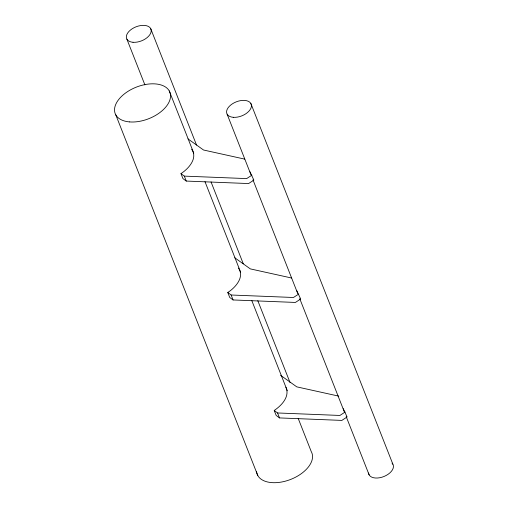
<?xml version="1.0" encoding="UTF-8"?>
<svg xmlns="http://www.w3.org/2000/svg" width="508" height="508" viewBox="0 0 508 508"><rect width="100%" height="100%" fill="white"/><g stroke="black" fill="none" stroke-linecap="round" stroke-linejoin="round"><path stroke-width="0.76" d="M249.968 171.755L253.854 180.124L248.602 183.559L186.265 181.07L182.924 178.568L180.975 173.615C188.474 168.815 198.139 158.204 191.63 149.219M296.774 290.639L300.66 299.009L295.408 302.444L233.07 299.955L229.73 297.453L227.781 292.5C235.28 287.699 244.945 277.089 238.442 268.103M343.218 408.603L347.104 416.979L341.852 420.408L279.514 417.919L276.174 415.417L274.225 410.464C281.508 405.575 290.119 396.665 285.915 387.21M251.904 175.171L246.653 178.6L184.315 176.117L180.975 173.615M298.71 294.056L293.459 297.491L231.121 295.002L227.781 292.5M345.154 412.02L339.903 415.455L277.565 412.966L274.225 410.464M244.754 159.125L203.537 150.012L187.947 138.881M291.56 278.009L250.342 268.897L234.753 257.766M338.766 396.138L296.786 386.861L280.575 375.31M250.882 103.537L392.887 464.229M227.127 114.205L250.939 174.689M252.971 179.851L297.694 293.44M299.726 298.602L344.341 411.912M346.196 416.617L369.138 474.891M150.647 28.511L196.532 145.053M211.049 181.934L243.288 263.804M257.804 300.685L290.043 382.562M169.259 90.919L193.777 153.194M204.978 181.648L240.582 272.078M251.733 300.399L287.306 390.754M298.196 418.414L311.264 451.612A29.356 16.967 -21.5 0 1 289.389 479.908A29.356 16.967 -21.5 0 1 256.553 471.348M184.315 176.117L186.265 181.07M231.121 295.002L233.07 299.955M277.565 412.966L279.514 417.919M126.892 39.173L144.901 84.906M115.811 114.916L257.823 475.602M392.062 463.163A13.049 7.544 -21.5 0 1 384.226 476.39A13.049 7.544 -21.5 0 1 368.573 472.999M129.584 121.914A29.356 16.967 -21.5 0 0 170.523 95.18A29.356 16.967 -21.5 0 0 127.502 91.662A29.356 16.967 -21.5 0 0 129.584 121.914M233.248 117.31A13.049 7.544 -21.5 0 0 251.447 105.429A13.049 7.544 -21.5 0 0 232.321 103.867A13.049 7.544 -21.5 0 0 233.248 117.31M133.013 42.285A13.049 7.544 -21.5 0 0 151.206 30.404A13.049 7.544 -21.5 0 0 132.086 28.842A13.049 7.544 -21.5 0 0 133.013 42.285"/></g></svg>
